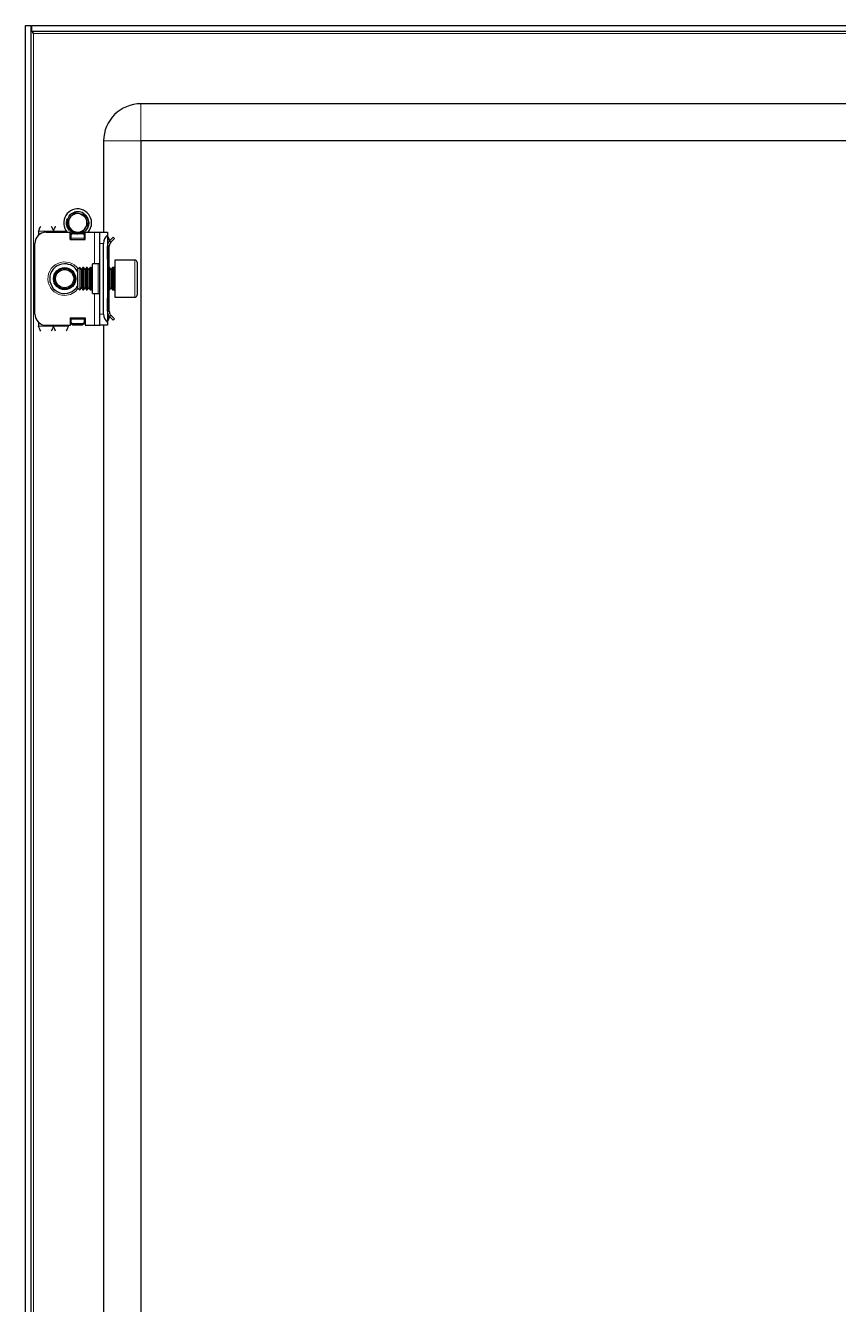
# Model space of a CAD drawing. Header units: millimetres. Extents: x 73 to 1389, y -624 to 1170.
# Drawn here: x 942.6 to 1161.1, y 715 to 1058.5 of the extents above; entities that cross this region are included whole.
import ezdxf

# ---------------------------------------------------------------- set-up
doc = ezdxf.new("R2010")
doc.units = ezdxf.units.MM

msp = doc.modelspace()

# ---------------------------------------------------------------- linework, layer by layer
at = {"color": 7, "linetype": 'Continuous', "lineweight": 25}
for p, q in [((942.57, -502.48), (942.57, 1058.52)), ((942.57, 1058.52), (944.07, 1058.52)), ((944.07, -502.48), (944.07, 1058.52)), ((944.27, 1057.02), (944.27, 1058.52)), ((944.27, 1058.52), (1386.87, 1058.52)), ((944.27, 1057.02), (1386.87, 1057.02)), ((1357.57, 1037.52), (973.57, 1037.52)), ((963.57, 1027.52), (963.57, 1003.02)), ((973.57, 1027.52), (973.57, -471.48)), ((1357.57, 1027.52), (973.57, 1027.52)), ((954.23, 1007.39), (954.82, 1007.95)), ((954.39, 1007.57), (954.67, 1007.84)), ((954.5, 1007.69), (954.47, 1007.65)), ((954.95, 1008.04), (955.15, 1008.16)), ((955.12, 1008.15), (955.08, 1008.12)), ((955.13, 1008.08), (955.08, 1008.12)), ((955.12, 1008.15), (955.35, 1008.23)), ((955.31, 1008.24), (955.26, 1008.22)), ((955.5, 1008.32), (955.45, 1008.3)), ((955.5, 1008.32), (955.73, 1008.39)), ((955.69, 1008.39), (955.65, 1008.37)), ((955.88, 1008.44), (955.84, 1008.43)), ((956.77, 1008.51), (956.03, 1008.44)), ((958.27, 1008), (958.23, 1008.02)), ((958.44, 1007.87), (958.4, 1007.9)), ((958.59, 1007.74), (958.56, 1007.77)), ((958.73, 1007.6), (958.7, 1007.63)), ((958.73, 1007.6), (958.85, 1007.47)), ((958.85, 1007.48), (958.83, 1007.5)), ((946.07, 1003.27), (946.07, 1002.26)), ((953.57, 1005.61), (953.6, 1005.87)), ((953.57, 1005.61), (953.57, 1005.56)), ((953.59, 1005.82), (953.58, 1005.77)), ((953.58, 1005.41), (953.6, 1005.65)), ((953.58, 1005.41), (953.58, 1005.36)), ((953.59, 1005.21), (953.59, 1005.16)), ((953.62, 1006.02), (953.61, 1005.98)), ((953.62, 1005.02), (953.62, 1004.97)), ((953.66, 1006.22), (953.65, 1006.18)), ((953.65, 1004.83), (953.66, 1004.79)), ((953.66, 1006.22), (953.73, 1006.46)), ((953.71, 1006.41), (953.7, 1006.37)), ((953.7, 1004.66), (953.71, 1004.61)), ((953.76, 1004.48), (953.76, 1004.47)), ((954.35, 1003.51), (954.38, 1003.48)), ((954.48, 1003.37), (954.52, 1003.34)), ((954.63, 1003.23), (954.67, 1003.2)), ((958.81, 1003.59), (958.69, 1003.4)), ((958.84, 1003.55), (958.7, 1003.45)), ((958.86, 1006.39), (959.03, 1005.98)), ((959.34, 1004.4), (959.24, 1004.21)), ((959.35, 1004.4), (959.25, 1004.22)), ((959.41, 1004.54), (959.42, 1004.58)), ((959.46, 1004.72), (959.48, 1004.77)), ((959.57, 1005.32), (959.51, 1005.01)), ((959.51, 1004.91), (959.52, 1004.96)), ((959.55, 1005.12), (959.55, 1005.17)), ((959.57, 1005.52), (959.57, 1005.52)), ((959.57, 1005.32), (959.57, 1005.37)), ((945.07, 981.02), (945.07, 1000.02)), ((948.07, 1003.02), (954.57, 1003.02)), ((954.57, 1001.02), (954.57, 1003.02)), ((954.77, 1002.23), (954.57, 1002.35)), ((954.57, 1001.02), (958.57, 1001.02)), ((954.77, 1001.02), (954.77, 1002.23)), ((954.79, 1003.1), (954.83, 1003.08)), ((954.82, 1002.64), (955.17, 1002.88)), ((955.32, 1002.64), (954.82, 1002.29)), ((954.82, 1002.29), (954.82, 1002.64)), ((954.82, 1001.37), (954.82, 1002.29)), ((954.82, 1001.02), (954.82, 1001.37)), ((954.96, 1002.99), (955.01, 1002.96)), ((955.14, 1002.88), (955, 1003)), ((955.14, 1002.88), (955.14, 1002.99)), ((955.14, 1002.88), (955.18, 1002.86)), ((955.32, 1002.64), (955.72, 1002.64)), ((955.5, 1002.72), (955.54, 1002.7)), ((955.68, 1002.66), (955.72, 1002.64)), ((955.85, 1002.61), (955.9, 1002.6)), ((957.02, 1002.56), (956.84, 1002.53)), ((957.17, 1002.58), (957.22, 1002.59)), ((957.41, 1002.64), (957.82, 1002.64)), ((958.32, 1002.29), (957.82, 1002.64)), ((957.92, 1002.93), (958.32, 1002.64)), ((958.32, 1002.64), (958.32, 1002.29)), ((958.57, 1002.35), (958.32, 1002.2)), ((958.32, 1002.29), (958.32, 1001.37)), ((958.32, 1001.37), (958.32, 1001.02)), ((958.57, 1001.02), (958.57, 1003.02)), ((958.57, 1003.02), (961.07, 1003.02)), ((961.07, 1003.02), (962.57, 1003.02)), ((962.57, 1003.02), (964.57, 1003.02)), ((962.57, 1000.02), (962.57, 1003.02)), ((962.57, 981.02), (962.57, 1000.02)), ((963.57, 981.02), (963.57, 1000.02)), ((964.57, 1003.02), (964.57, 1002.26)), ((964.57, 1002.26), (964.57, 978.78)), ((964.57, 1001.93), (964.78, 1001.73)), ((965.07, 1001.02), (965.07, 1000.56)), ((965.16, 1000.68), (966.13, 1001.66)), ((965.51, 1000.33), (965.16, 1000.68)), ((965.51, 1000.33), (966.49, 1001.31)), ((966.13, 1001.66), (966.49, 1001.31)), ((965.07, 999.27), (964.57, 999.27)), ((964.57, 995.77), (964.57, 999.27)), ((965.07, 995.77), (965.07, 999.27)), ((957.13, 993.52), (956.57, 992.97)), ((956.57, 992.97), (956.57, 989.2)), ((957.18, 993.52), (957.13, 993.52)), ((957.13, 993.52), (957.13, 988.9)), ((957.57, 992.97), (957.18, 993.52)), ((957.18, 993.52), (957.18, 993.05)), ((957.18, 993.05), (957.18, 987.52)), ((957.96, 993.52), (957.57, 992.97)), ((957.57, 992.97), (957.57, 992.58)), ((958.18, 993.52), (957.96, 993.52)), ((957.96, 993.52), (957.96, 993.05)), ((957.96, 993.05), (957.96, 987.52)), ((958.57, 992.97), (958.18, 993.52)), ((958.18, 993.52), (958.18, 993.05)), ((958.18, 993.05), (958.18, 987.52)), ((958.96, 993.52), (958.57, 992.97)), ((958.57, 992.97), (958.57, 992.58)), ((959.18, 993.52), (958.96, 993.52)), ((958.96, 993.52), (958.96, 993.05)), ((958.96, 993.05), (958.96, 987.52)), ((959.57, 992.97), (959.18, 993.52)), ((959.18, 993.52), (959.18, 993.05)), ((959.18, 993.05), (959.18, 987.52)), ((959.96, 993.52), (959.57, 992.97)), ((959.57, 992.97), (959.57, 992.58)), ((960.18, 993.52), (959.96, 993.52)), ((959.96, 993.52), (959.96, 993.05)), ((959.96, 993.05), (959.96, 987.52)), ((960.57, 992.97), (960.18, 993.52)), ((960.18, 993.52), (960.18, 993.05)), ((960.18, 993.05), (960.18, 987.52)), ((962.07, 994.52), (960.57, 994.52)), ((960.57, 986.52), (960.57, 994.52)), ((965.07, 995.77), (964.57, 995.77)), ((964.96, 993.52), (964.57, 992.97)), ((965.18, 993.52), (964.96, 993.52)), ((964.96, 993.52), (964.96, 993.05)), ((964.96, 993.05), (964.96, 987.52)), ((965.07, 993.52), (965.07, 995.77)), ((965.57, 992.97), (965.18, 993.52)), ((965.18, 993.52), (965.18, 993.05)), ((965.18, 993.05), (965.18, 987.52)), ((965.96, 993.52), (965.57, 992.97)), ((965.57, 992.97), (965.57, 992.58)), ((966.32, 993.52), (965.96, 993.52)), ((965.96, 993.52), (965.96, 993.05)), ((965.96, 993.05), (965.96, 987.52)), ((971.97, 995.52), (966.57, 995.52)), ((966.57, 995.52), (966.57, 987.83)), ((972.57, 994.92), (972.57, 988.15)), ((957.57, 992.58), (957.57, 988.07)), ((958.57, 992.58), (958.57, 988.07)), ((959.57, 992.58), (959.57, 988.07)), ((965.57, 992.58), (965.57, 988.07)), ((956.57, 989.2), (956.57, 988.07)), ((956.57, 988.07), (957.13, 987.52)), ((957.13, 988.9), (957.13, 987.52)), ((957.13, 987.52), (957.18, 987.52)), ((957.18, 987.52), (957.57, 988.07)), ((957.57, 988.07), (957.96, 987.52)), ((957.96, 987.52), (958.18, 987.52)), ((958.18, 987.52), (958.57, 988.07)), ((958.57, 988.07), (958.96, 987.52)), ((958.96, 987.52), (959.18, 987.52)), ((959.18, 987.52), (959.57, 988.07)), ((959.57, 988.07), (959.96, 987.52)), ((959.96, 987.52), (960.18, 987.52)), ((960.18, 987.52), (960.57, 988.07)), ((960.57, 986.52), (962.07, 986.52)), ((964.57, 988.07), (964.96, 987.52)), ((964.96, 987.52), (965.18, 987.52)), ((965.07, 985.27), (965.07, 987.52)), ((965.18, 987.52), (965.57, 988.07)), ((965.57, 988.07), (965.96, 987.52)), ((965.96, 987.52), (966.32, 987.52)), ((966.57, 987.83), (966.57, 985.52)), ((972.57, 988.15), (972.57, 986.12)), ((964.57, 985.27), (965.07, 985.27)), ((964.57, 981.77), (964.57, 985.27)), ((965.07, 981.77), (965.07, 985.27)), ((966.57, 985.52), (971.97, 985.52)), ((954.57, 980.02), (954.57, 978.02)), ((954.57, 980.02), (958.57, 980.02)), ((954.77, 978.14), (954.77, 980.02)), ((954.82, 979.67), (954.82, 980.02)), ((954.82, 978.75), (954.82, 979.67)), ((958.32, 980.02), (958.32, 979.67)), ((958.32, 979.67), (958.32, 978.75)), ((958.57, 980.02), (958.57, 978.02)), ((962.57, 978.02), (962.57, 981.02)), ((965.07, 981.77), (964.57, 981.77)), ((964.78, 979.31), (964.57, 979.11)), ((965.07, 980.02), (965.07, 980.41)), ((965.51, 980.71), (965.16, 980.36)), ((965.16, 980.36), (966.13, 979.38)), ((965.51, 980.71), (966.49, 979.73)), ((966.13, 979.38), (966.49, 979.73)), ((946.07, 978.78), (946.07, 977.77)), ((948.07, 978.02), (954.57, 978.02)), ((954.07, 978.02), (954.07, 977.77)), ((954.57, 978.14), (954.77, 978.14)), ((954.82, 978.4), (954.82, 978.75)), ((954.82, 978.75), (955.32, 978.4)), ((955.32, 978.05), (954.82, 978.4)), ((955.32, 978.4), (955.32, 978.05)), ((957.82, 978.4), (955.32, 978.4)), ((957.82, 978.05), (955.32, 978.05)), ((957.82, 978.4), (958.32, 978.75)), ((957.82, 978.05), (957.82, 978.4)), ((958.32, 978.4), (957.82, 978.05)), ((958.32, 978.75), (958.32, 978.4)), ((958.57, 978.02), (961.07, 978.02)), ((961.07, 978.02), (962.57, 978.02)), ((964.57, 978.02), (962.57, 978.02)), ((963.57, 978.02), (963.57, 603.02)), ((964.57, 978.78), (964.57, 978.02))]:
    msp.add_line(p, q, dxfattribs=at)
at = {"color": 8, "linetype": 'Continuous', "lineweight": 18}
for p, q in [((944.67, -500.38), (944.67, 1056.42)), ((944.67, 1056.42), (1386.47, 1056.42)), ((973.57, 1027.52), (973.57, 1037.52)), ((973.57, 1027.52), (963.57, 1027.52)), ((946.07, 1003.27), (950.07, 1003.27)), ((950.07, 1003.27), (953.57, 1003.27)), ((958.32, 1001.37), (954.82, 1001.37)), ((961.07, 994.52), (961.07, 1003.02)), ((963.57, 1000.02), (962.57, 1000.02)), ((964.57, 1001.52), (964.78, 1001.73)), ((964.57, 1001.02), (965.07, 1001.02)), ((962.07, 986.52), (962.07, 994.52)), ((966.32, 987.52), (966.32, 993.52)), ((971.97, 987.83), (971.97, 995.52)), ((961.07, 978.02), (961.07, 986.52)), ((971.97, 985.52), (971.97, 987.83)), ((954.82, 979.67), (958.32, 979.67)), ((962.57, 981.02), (963.57, 981.02)), ((964.57, 980.02), (965.07, 980.02)), ((964.57, 979.52), (964.78, 979.31)), ((946.07, 977.77), (950.07, 977.77)), ((954.07, 977.77), (950.07, 977.77))]:
    msp.add_line(p, q, dxfattribs=at)
at = {"color": 7, "linetype": 'Continuous', "lineweight": 25}
for radius in [3, 2.76, 2.45]:
    msp.add_circle((953.07, 990.52), radius, dxfattribs=at)
for centre, radius, start, end in [((973.57, 1027.52), 10, 90, 180), ((956.57, 1005.52), 3.75, 0, 221.8103), ((956.57, 1005.52), 2.5, 108.5944, 168.5944), ((956.57, 1005.52), 2.5, 75.8881, 108.5944), ((956.57, 1005.52), 3, 59.9286, 86.2193), ((956.57, 1005.52), 3, 360, 40.7437), ((956.57, 1005.52), 2.5, 168.5944, 228.5944), ((956.57, 1005.52), 2.5, 228.5944, 288.5944), ((956.57, 1005.52), 2.5, 288.5944, 348.5944), ((956.57, 1005.52), 2.5, 348.5944, 10.5165), ((956.57, 1005.52), 3.75, 318.1897, 0), ((948.07, 1000.02), 3, 90, 180), ((966.57, 1000.02), 3, 131.8103, 180), ((964.07, 1001.02), 1, 360, 45), ((953.07, 990.52), 4, 90, 331.045), ((953.07, 990.52), 4, 28.955, 90), ((962.07, 995.02), 0.5, 270, 0), ((966.32, 993.77), 0.25, 270, 0), ((971.97, 994.92), 0.6, 0, 90), ((962.07, 986.02), 0.5, 0, 90), ((966.32, 987.27), 0.25, 360, 90), ((971.97, 986.12), 0.6, 270, 360), ((948.07, 981.02), 3, 180, 270), ((966.57, 981.02), 3, 180, 228.1897), ((964.07, 980.02), 1, 315, 360)]:
    msp.add_arc(centre, radius, start, end, dxfattribs=at)
at = {"color": 8, "linetype": 'Continuous', "lineweight": 18}
for start, end in [(35.4622, 270), (270, 324.5378)]:
    msp.add_arc((953.07, 990.52), 4.5, start, end, dxfattribs=at)
at = {"color": 7, "linetype": 'Continuous', "lineweight": 25}
for points, knots in [([(944.27, 1057.41), (944.26, 1057.44), (944.12, 1057.81), (944.1, 1058.18), (944.07, 1058.52)], [0, 0, 0, 0, 0.09093, 1, 1, 1, 1]), ([(944.67, 1056.42), (944.59, 1056.6), (944.49, 1056.8), (944.42, 1057), (944.42, 1057.02)], [0, 0, 0, 0, 0.908361, 1, 1, 1, 1]), ([(953.7, 1006.35), (953.7, 1006.37), (953.72, 1006.49), (953.77, 1006.59), (953.81, 1006.67)], [0, 0, 0, 0, 0.218168, 1, 1, 1, 1]), ([(955.11, 1008.07), (955.04, 1008.02), (954.69, 1007.79), (954.2, 1007.29), (953.97, 1006.73), (953.87, 1006.49)], [0, 0, 0, 0, 0.128781, 0.613629, 1, 1, 1, 1]), ([(955.78, 1007.89), (955.76, 1007.89), (955.72, 1007.87), (955.64, 1007.86), (955.54, 1007.86), (955.45, 1007.87), (955.36, 1007.9), (955.28, 1007.93), (955.21, 1007.98), (955.15, 1008.03), (955.12, 1008.06), (955.11, 1008.07)], [0, 0, 0, 0, 0.0429601, 0.1733, 0.2742626, 0.4010814, 0.5277159, 0.6542588, 0.7807587, 0.9368521, 1, 1, 1, 1]), ([(955.12, 1008.15), (955.16, 1008.13), (955.21, 1008.09), (955.28, 1008.02), (955.33, 1007.96), (955.34, 1007.92), (955.35, 1007.91)], [0, 0, 0, 0, 0.319514, 0.608493, 0.891527, 1, 1, 1, 1]), ([(955.42, 1007.88), (955.42, 1007.88), (955.42, 1007.92), (955.4, 1007.98), (955.37, 1008.08), (955.32, 1008.15), (955.28, 1008.2), (955.26, 1008.22)], [0, 0, 0, 0, 0.00279, 0.269575, 0.536371, 0.765499, 1, 1, 1, 1]), ([(955.31, 1008.24), (955.34, 1008.22), (955.39, 1008.18), (955.45, 1008.1), (955.5, 1008.02), (955.52, 1007.94), (955.53, 1007.89), (955.53, 1007.86)], [0, 0, 0, 0, 0.234253, 0.442787, 0.646465, 0.841043, 1, 1, 1, 1]), ([(955.56, 1007.86), (955.57, 1007.89), (955.58, 1007.95), (955.57, 1008.05), (955.54, 1008.14), (955.51, 1008.23), (955.47, 1008.28), (955.45, 1008.3)], [0, 0, 0, 0, 0.181695, 0.396783, 0.61186, 0.803681, 1, 1, 1, 1]), ([(955.5, 1008.32), (955.53, 1008.3), (955.57, 1008.25), (955.63, 1008.17), (955.66, 1008.08), (955.67, 1008), (955.67, 1007.93), (955.66, 1007.88), (955.66, 1007.87)], [0, 0, 0, 0, 0.208724, 0.39105, 0.568219, 0.73683, 0.894853, 1, 1, 1, 1]), ([(955.68, 1007.87), (955.69, 1007.88), (955.7, 1007.92), (955.72, 1007.99), (955.73, 1008.09), (955.72, 1008.19), (955.69, 1008.29), (955.66, 1008.34), (955.65, 1008.37)], [0, 0, 0, 0, 0.043388, 0.23288, 0.422274, 0.611632, 0.803279, 1, 1, 1, 1]), ([(955.69, 1008.39), (955.71, 1008.36), (955.76, 1008.31), (955.79, 1008.22), (955.81, 1008.14), (955.82, 1008.05), (955.8, 1007.98), (955.79, 1007.92), (955.77, 1007.9), (955.77, 1007.89)], [0, 0, 0, 0, 0.198483, 0.367712, 0.531083, 0.685778, 0.830503, 0.965152, 1, 1, 1, 1]), ([(956.03, 1008.44), (956.03, 1008.43), (956.05, 1008.38), (956.07, 1008.3), (956.07, 1008.22), (956.05, 1008.15), (956.02, 1008.07), (955.95, 1007.99), (955.86, 1007.92), (955.8, 1007.9), (955.78, 1007.89)], [0, 0, 0, 0, 0.098631, 0.238541, 0.378532, 0.49895, 0.601027, 0.777401, 0.9101, 1, 1, 1, 1]), ([(955.79, 1007.91), (955.81, 1007.93), (955.83, 1007.98), (955.86, 1008.07), (955.88, 1008.16), (955.88, 1008.29), (955.85, 1008.38), (955.84, 1008.43)], [0, 0, 0, 0, 0.13286, 0.29106, 0.491007, 0.69089, 1, 1, 1, 1]), ([(955.88, 1008.44), (955.9, 1008.41), (955.93, 1008.36), (955.95, 1008.28), (955.96, 1008.19), (955.95, 1008.11), (955.93, 1008.02), (955.88, 1007.96), (955.86, 1007.93)], [0, 0, 0, 0, 0.16279, 0.324686, 0.479688, 0.626058, 0.76302, 1, 1, 1, 1]), ([(955.88, 1007.94), (955.88, 1007.94), (955.91, 1007.97), (955.95, 1008.03), (955.99, 1008.11), (956.02, 1008.2), (956.04, 1008.29), (956.04, 1008.38), (956.03, 1008.42), (956.03, 1008.44)], [0, 0, 0, 0, 0.036757, 0.196192, 0.355485, 0.51469, 0.719746, 0.882005, 1, 1, 1, 1]), ([(957.18, 1007.94), (957.47, 1007.89), (957.76, 1007.84), (958.03, 1007.71), (958.04, 1007.71)], [0, 0, 0, 0, 0.965671, 1, 1, 1, 1]), ([(957.18, 1007.94), (957.28, 1007.91), (957.41, 1007.85), (957.54, 1007.78), (957.58, 1007.75)], [0, 0, 0, 0, 0.6817331, 1, 1, 1, 1]), ([(957.58, 1007.75), (957.66, 1007.72), (957.98, 1007.56), (958.49, 1007.14), (958.74, 1006.64), (958.86, 1006.39)], [0, 0, 0, 0, 0.130652, 0.560007, 1, 1, 1, 1]), ([(958.04, 1007.71), (958.03, 1007.72), (958.02, 1007.77), (958.02, 1007.84), (958.02, 1007.93), (958.04, 1008.03), (958.06, 1008.09), (958.08, 1008.12)], [0, 0, 0, 0, 0.113604, 0.31095, 0.508229, 0.75166, 1, 1, 1, 1]), ([(958.09, 1008.11), (958.09, 1008.07), (958.09, 1008), (958.06, 1007.9), (958.04, 1007.84), (958.02, 1007.82), (958.02, 1007.82)], [0, 0, 0, 0, 0.357139, 0.680979, 0.998183, 1, 1, 1, 1]), ([(958.03, 1007.73), (958.05, 1007.75), (958.1, 1007.79), (958.16, 1007.86), (958.2, 1007.94), (958.22, 1007.99), (958.23, 1008.02)], [0, 0, 0, 0, 0.2282538, 0.5103507, 0.7523188, 1, 1, 1, 1]), ([(958.64, 1007.3), (958.62, 1007.3), (958.58, 1007.29), (958.49, 1007.28), (958.4, 1007.29), (958.31, 1007.33), (958.23, 1007.38), (958.14, 1007.47), (958.07, 1007.58), (958.05, 1007.67), (958.04, 1007.71)], [0, 0, 0, 0, 0.073646, 0.169563, 0.351373, 0.438893, 0.519676, 0.682906, 0.8512, 1, 1, 1, 1]), ([(958.05, 1008.11), (958.1, 1008.09), (958.17, 1008.07), (958.23, 1008.02), (958.24, 1008)], [0, 0, 0, 0, 0.7322899, 1, 1, 1, 1]), ([(958.27, 1008), (958.26, 1007.96), (958.26, 1007.89), (958.22, 1007.8), (958.18, 1007.72), (958.12, 1007.66), (958.08, 1007.63), (958.07, 1007.62)], [0, 0, 0, 0, 0.240212, 0.454711, 0.664287, 0.864517, 1, 1, 1, 1]), ([(958.08, 1007.58), (958.11, 1007.59), (958.16, 1007.62), (958.24, 1007.67), (958.31, 1007.74), (958.36, 1007.82), (958.38, 1007.87), (958.4, 1007.9)], [0, 0, 0, 0, 0.172104, 0.391099, 0.610089, 0.802801, 1, 1, 1, 1]), ([(958.44, 1007.87), (958.43, 1007.84), (958.41, 1007.77), (958.37, 1007.68), (958.31, 1007.61), (958.25, 1007.56), (958.19, 1007.52), (958.15, 1007.51), (958.13, 1007.5)], [0, 0, 0, 0, 0.209239, 0.392702, 0.571062, 0.740844, 0.899958, 1, 1, 1, 1]), ([(958.14, 1007.48), (958.15, 1007.48), (958.2, 1007.49), (958.27, 1007.51), (958.36, 1007.56), (958.44, 1007.62), (958.51, 1007.69), (958.54, 1007.74), (958.56, 1007.77)], [0, 0, 0, 0, 0.0505, 0.241124, 0.431653, 0.622154, 0.808692, 1, 1, 1, 1]), ([(958.59, 1007.74), (958.58, 1007.71), (958.56, 1007.64), (958.5, 1007.57), (958.44, 1007.5), (958.37, 1007.46), (958.3, 1007.43), (958.24, 1007.41), (958.21, 1007.41), (958.21, 1007.41)], [0, 0, 0, 0, 0.198035, 0.367663, 0.531495, 0.686664, 0.831818, 0.981917, 1, 1, 1, 1]), ([(958.22, 1007.4), (958.22, 1007.4), (958.26, 1007.4), (958.32, 1007.41), (958.41, 1007.42), (958.49, 1007.46), (958.57, 1007.5), (958.64, 1007.56), (958.68, 1007.61), (958.7, 1007.63)], [0, 0, 0, 0, 0.018281, 0.175639, 0.332896, 0.490097, 0.647274, 0.821632, 1, 1, 1, 1]), ([(958.73, 1007.6), (958.72, 1007.57), (958.69, 1007.52), (958.63, 1007.46), (958.56, 1007.41), (958.49, 1007.37), (958.42, 1007.35), (958.34, 1007.34), (958.29, 1007.35), (958.27, 1007.36)], [0, 0, 0, 0, 0.159446, 0.318034, 0.469983, 0.61348, 0.747649, 0.872856, 1, 1, 1, 1]), ([(958.28, 1007.35), (958.31, 1007.34), (958.37, 1007.33), (958.46, 1007.33), (958.53, 1007.34), (958.62, 1007.36), (958.72, 1007.41), (958.79, 1007.46), (958.83, 1007.5)], [0, 0, 0, 0, 0.149407, 0.278563, 0.407661, 0.536722, 0.727045, 1, 1, 1, 1]), ([(958.85, 1007.48), (958.83, 1007.45), (958.8, 1007.41), (958.73, 1007.35), (958.68, 1007.32), (958.65, 1007.3), (958.64, 1007.3)], [0, 0, 0, 0, 0.315056, 0.630194, 0.945514, 1, 1, 1, 1]), ([(958.64, 1007.3), (958.67, 1007.28), (958.91, 1007.06), (959.26, 1006.6), (959.5, 1005.99), (959.55, 1005.64), (959.57, 1005.52)], [0, 0, 0, 0, 0.050685, 0.485619, 0.826643, 1, 1, 1, 1]), ([(946.07, 1003.27), (946.17, 1003.51), (946.36, 1004), (946.55, 1004.4), (946.64, 1004.59)], [0, 0, 0, 0, 0.502065, 1, 1, 1, 1]), ([(949.5, 1004.58), (949.58, 1004.42), (949.76, 1004.08), (949.95, 1003.59), (950.06, 1003.31), (950.07, 1003.27)], [0, 0, 0, 0, 0.4154826, 0.9171518, 1, 1, 1, 1]), ([(950.07, 1003.27), (950.17, 1003.51), (950.36, 1004), (950.55, 1004.4), (950.64, 1004.59)], [0, 0, 0, 0, 0.502065, 1, 1, 1, 1]), ([(953.57, 1005.61), (953.61, 1005.63), (953.67, 1005.66), (953.77, 1005.68), (953.85, 1005.69), (953.9, 1005.68), (953.92, 1005.68)], [0, 0, 0, 0, 0.2937792, 0.5589816, 0.8184942, 1, 1, 1, 1]), ([(953.8, 1005.59), (953.78, 1005.59), (953.73, 1005.6), (953.66, 1005.59), (953.6, 1005.57), (953.57, 1005.56)], [0, 0, 0, 0, 0.236131, 0.613435, 1, 1, 1, 1]), ([(954.35, 1003.51), (954.23, 1003.66), (953.94, 1004.01), (953.65, 1004.67), (953.6, 1005.18), (953.57, 1005.43)], [0, 0, 0, 0, 0.274163, 0.639603, 1, 1, 1, 1]), ([(953.97, 1005.72), (953.96, 1005.72), (953.93, 1005.74), (953.86, 1005.77), (953.76, 1005.79), (953.67, 1005.79), (953.61, 1005.78), (953.58, 1005.77)], [0, 0, 0, 0, 0.0501556, 0.3045132, 0.5588802, 0.7769031, 1, 1, 1, 1]), ([(953.59, 1005.82), (953.62, 1005.83), (953.69, 1005.86), (953.78, 1005.87), (953.87, 1005.87), (953.96, 1005.84), (954.01, 1005.83), (954.03, 1005.81), (954.04, 1005.81)], [0, 0, 0, 0, 0.227908, 0.430276, 0.627707, 0.816134, 0.99284, 1, 1, 1, 1]), ([(953.68, 1004.78), (953.67, 1004.82), (953.61, 1004.97), (953.59, 1005.13), (953.59, 1005.25)], [0, 0, 0, 0, 0.28291, 1, 1, 1, 1]), ([(954.05, 1005.84), (954.03, 1005.86), (953.97, 1005.9), (953.89, 1005.94), (953.79, 1005.97), (953.7, 1005.98), (953.64, 1005.98), (953.61, 1005.98)], [0, 0, 0, 0, 0.19243, 0.403622, 0.614801, 0.805152, 1, 1, 1, 1]), ([(953.62, 1006.02), (953.65, 1006.03), (953.72, 1006.05), (953.81, 1006.05), (953.9, 1006.04), (953.98, 1006.01), (954.04, 1005.97), (954.08, 1005.93), (954.09, 1005.92)], [0, 0, 0, 0, 0.205811, 0.38496, 0.558827, 0.724121, 0.878934, 1, 1, 1, 1]), ([(954.08, 1005.97), (954.06, 1005.99), (954.01, 1006.04), (953.93, 1006.1), (953.84, 1006.14), (953.75, 1006.17), (953.68, 1006.18), (953.65, 1006.18)], [0, 0, 0, 0, 0.183111, 0.381533, 0.579913, 0.787111, 1, 1, 1, 1]), ([(953.66, 1006.22), (953.69, 1006.23), (953.76, 1006.24), (953.85, 1006.22), (953.93, 1006.2), (954, 1006.16), (954.06, 1006.11), (954.09, 1006.07), (954.11, 1006.05)], [0, 0, 0, 0, 0.207037, 0.38272, 0.55212, 0.712365, 0.86221, 1, 1, 1, 1]), ([(953.88, 1004.22), (953.86, 1004.25), (953.77, 1004.39), (953.73, 1004.55), (953.69, 1004.68)], [0, 0, 0, 0, 0.192577, 1, 1, 1, 1]), ([(954.12, 1006.06), (954.11, 1006.08), (954.08, 1006.12), (954.03, 1006.19), (953.95, 1006.26), (953.87, 1006.31), (953.78, 1006.35), (953.72, 1006.36), (953.7, 1006.37)], [0, 0, 0, 0, 0.112687, 0.266978, 0.464332, 0.661607, 0.829157, 1, 1, 1, 1]), ([(953.71, 1006.41), (953.74, 1006.41), (953.8, 1006.41), (953.88, 1006.38), (953.96, 1006.35), (954.02, 1006.3), (954.07, 1006.24), (954.11, 1006.18), (954.13, 1006.14), (954.13, 1006.11), (954.13, 1006.11)], [0, 0, 0, 0, 0.159812, 0.318711, 0.470648, 0.614013, 0.748131, 0.873387, 0.991083, 1, 1, 1, 1]), ([(954.12, 1006.01), (954.12, 1005.99), (954.1, 1005.91), (954.04, 1005.81), (953.97, 1005.72), (953.91, 1005.66), (953.84, 1005.61), (953.78, 1005.58), (953.75, 1005.56), (953.74, 1005.56)], [0, 0, 0, 0, 0.125166, 0.336769, 0.488675, 0.640371, 0.791962, 0.943503, 1, 1, 1, 1]), ([(953.74, 1005.56), (953.74, 1005.49), (953.76, 1005.09), (953.94, 1004.42), (954.3, 1003.95), (954.47, 1003.72)], [0, 0, 0, 0, 0.108003, 0.585763, 1, 1, 1, 1]), ([(953.87, 1006.49), (953.88, 1006.49), (953.91, 1006.48), (953.96, 1006.45), (954.02, 1006.4), (954.07, 1006.35), (954.11, 1006.27), (954.14, 1006.17), (954.13, 1006.07), (954.12, 1006.02), (954.12, 1006.01)], [0, 0, 0, 0, 0.022761, 0.192243, 0.346896, 0.477535, 0.588677, 0.783334, 0.968624, 1, 1, 1, 1]), ([(954.14, 1006.09), (954.13, 1006.12), (954.12, 1006.18), (954.08, 1006.27), (954.03, 1006.34), (953.98, 1006.41), (953.92, 1006.46), (953.88, 1006.48), (953.87, 1006.49)], [0, 0, 0, 0, 0.182737, 0.363423, 0.543947, 0.724373, 0.904747, 1, 1, 1, 1]), ([(954.26, 1003.64), (954.22, 1003.68), (954.08, 1003.81), (953.99, 1003.98), (953.93, 1004.11)], [0, 0, 0, 0, 0.288707, 1, 1, 1, 1]), ([(954.35, 1003.51), (954.36, 1003.53), (954.4, 1003.58), (954.46, 1003.64), (954.53, 1003.68), (954.6, 1003.71), (954.68, 1003.73), (954.74, 1003.73), (954.78, 1003.72), (954.79, 1003.71)], [0, 0, 0, 0, 0.169226, 0.337427, 0.497935, 0.649179, 0.790582, 0.922688, 1, 1, 1, 1]), ([(954.84, 1003.67), (954.83, 1003.67), (954.76, 1003.68), (954.67, 1003.66), (954.56, 1003.62), (954.46, 1003.56), (954.41, 1003.51), (954.38, 1003.48)], [0, 0, 0, 0, 0.046579, 0.362688, 0.551736, 0.740753, 1, 1, 1, 1]), ([(954.47, 1003.72), (954.48, 1003.73), (954.51, 1003.74), (954.56, 1003.76), (954.65, 1003.77), (954.75, 1003.75), (954.85, 1003.7), (954.9, 1003.66), (954.92, 1003.64)], [0, 0, 0, 0, 0.045866, 0.230744, 0.387461, 0.658246, 0.861978, 1, 1, 1, 1]), ([(954.84, 1003.71), (954.81, 1003.72), (954.74, 1003.74), (954.65, 1003.75), (954.56, 1003.74), (954.5, 1003.73), (954.47, 1003.72)], [0, 0, 0, 0, 0.251795, 0.502165, 0.752314, 1, 1, 1, 1]), ([(954.48, 1003.37), (954.5, 1003.4), (954.52, 1003.46), (954.58, 1003.53), (954.65, 1003.59), (954.72, 1003.63), (954.79, 1003.65), (954.84, 1003.65), (954.86, 1003.65)], [0, 0, 0, 0, 0.211659, 0.390361, 0.562352, 0.724819, 0.876696, 1, 1, 1, 1]), ([(954.96, 1003.6), (954.95, 1003.6), (954.91, 1003.6), (954.83, 1003.58), (954.74, 1003.54), (954.65, 1003.49), (954.58, 1003.42), (954.54, 1003.37), (954.52, 1003.34)], [0, 0, 0, 0, 0.05388, 0.236051, 0.418115, 0.600136, 0.797238, 1, 1, 1, 1]), ([(954.63, 1003.23), (954.64, 1003.27), (954.66, 1003.33), (954.71, 1003.42), (954.77, 1003.48), (954.83, 1003.53), (954.9, 1003.57), (954.95, 1003.58), (954.98, 1003.58)], [0, 0, 0, 0, 0.203485, 0.379971, 0.551008, 0.713426, 0.865499, 1, 1, 1, 1]), ([(955.03, 1003.51), (955.03, 1003.51), (954.99, 1003.5), (954.93, 1003.47), (954.84, 1003.42), (954.77, 1003.36), (954.71, 1003.28), (954.68, 1003.23), (954.67, 1003.2)], [0, 0, 0, 0, 0.002693, 0.20821, 0.413641, 0.619057, 0.807274, 1, 1, 1, 1]), ([(954.79, 1003.1), (954.8, 1003.14), (954.81, 1003.21), (954.85, 1003.3), (954.9, 1003.37), (954.96, 1003.43), (955.01, 1003.47), (955.04, 1003.48), (955.05, 1003.48)], [0, 0, 0, 0, 0.222831, 0.420099, 0.612409, 0.79585, 0.967895, 1, 1, 1, 1]), ([(955.09, 1003.39), (955.08, 1003.38), (955.04, 1003.36), (954.98, 1003.31), (954.91, 1003.24), (954.86, 1003.16), (954.84, 1003.1), (954.83, 1003.08)], [0, 0, 0, 0, 0.084965, 0.329338, 0.573716, 0.784411, 1, 1, 1, 1]), ([(954.92, 1003.64), (954.93, 1003.64), (954.97, 1003.6), (955.02, 1003.54), (955.06, 1003.46), (955.1, 1003.37), (955.12, 1003.28), (955.13, 1003.23), (955.13, 1003.2)], [0, 0, 0, 0, 0.066273, 0.267344, 0.423096, 0.618734, 0.814089, 1, 1, 1, 1]), ([(954.96, 1002.99), (954.97, 1003.02), (954.97, 1003.09), (955, 1003.19), (955.05, 1003.27), (955.08, 1003.32), (955.1, 1003.34), (955.1, 1003.34)], [0, 0, 0, 0, 0.275174, 0.522846, 0.765225, 0.99702, 1, 1, 1, 1]), ([(955.13, 1003.2), (955.11, 1003.18), (955.07, 1003.13), (955.03, 1003.05), (955.01, 1002.99), (955.01, 1002.96)], [0, 0, 0, 0, 0.36332, 0.677837, 1, 1, 1, 1]), ([(955.13, 1003.2), (955.19, 1003.17), (955.52, 1002.99), (956.19, 1002.81), (956.81, 1002.84), (957.1, 1002.92), (957.1, 1002.92)], [0, 0, 0, 0, 0.102158, 0.551599, 0.99962, 1, 1, 1, 1]), ([(957.37, 1003.15), (957.38, 1003.15), (957.43, 1003.17), (957.51, 1003.18), (957.61, 1003.18), (957.68, 1003.17), (957.72, 1003.16), (957.73, 1003.16)], [0, 0, 0, 0, 0.099011, 0.388276, 0.61301, 0.895384, 1, 1, 1, 1]), ([(957.52, 1003.18), (957.52, 1003.18), (957.51, 1003.14), (957.5, 1003.07), (957.5, 1002.97), (957.51, 1002.87), (957.55, 1002.78), (957.58, 1002.73), (957.6, 1002.7)], [0, 0, 0, 0, 0.019058, 0.219488, 0.419831, 0.620151, 0.807785, 1, 1, 1, 1]), ([(957.74, 1002.76), (957.72, 1002.78), (957.66, 1002.83), (957.61, 1002.91), (957.57, 1002.99), (957.55, 1003.07), (957.54, 1003.13), (957.55, 1003.17), (957.55, 1003.18)], [0, 0, 0, 0, 0.218347, 0.41099, 0.598711, 0.777744, 0.945667, 1, 1, 1, 1]), ([(957.73, 1003.16), (957.8, 1003.2), (958.12, 1003.38), (958.61, 1003.85), (958.92, 1004.43), (959.01, 1004.77), (959.02, 1004.83)], [0, 0, 0, 0, 0.104785, 0.513079, 0.918136, 1, 1, 1, 1]), ([(957.75, 1003.2), (957.76, 1003.2), (957.8, 1003.19), (957.87, 1003.16), (957.95, 1003.11), (958.03, 1003.04), (958.07, 1002.97), (958.1, 1002.94)], [0, 0, 0, 0, 0.084477, 0.253367, 0.470159, 0.686909, 1, 1, 1, 1]), ([(959.41, 1004.54), (959.2, 1004.12), (958.89, 1003.47), (958.3, 1003.07), (958.1, 1002.94)], [0, 0, 0, 0, 0.657042, 1, 1, 1, 1]), ([(958.44, 1003.17), (958.44, 1003.17), (958.45, 1003.18), (958.47, 1003.19), (958.47, 1003.2)], [0, 0, 0, 0, 0.484546, 1, 1, 1, 1]), ([(959.12, 1004), (959.1, 1003.95), (959, 1003.65), (958.75, 1003.44), (958.55, 1003.26)], [0, 0, 0, 0, 0.171865, 1, 1, 1, 1]), ([(958.58, 1003.29), (958.59, 1003.3), (958.6, 1003.31), (958.61, 1003.32), (958.61, 1003.32)], [0, 0, 0, 0, 0.485158, 1, 1, 1, 1]), ([(958.72, 1003.42), (958.72, 1003.42), (958.73, 1003.43), (958.74, 1003.45), (958.75, 1003.45)], [0, 0, 0, 0, 0.4842322, 1, 1, 1, 1]), ([(959.2, 1004.13), (959.18, 1004.06), (959.1, 1003.85), (958.93, 1003.69), (958.82, 1003.58)], [0, 0, 0, 0, 0.333789, 1, 1, 1, 1]), ([(958.84, 1003.55), (958.84, 1003.56), (958.86, 1003.58), (958.88, 1003.6), (958.89, 1003.61)], [0, 0, 0, 0, 0.296796, 1, 1, 1, 1]), ([(959.02, 1004.83), (959.02, 1004.86), (959.01, 1004.93), (959.02, 1004.99), (959.02, 1005.03)], [0, 0, 0, 0, 0.5444726, 1, 1, 1, 1]), ([(959.02, 1005.03), (959.03, 1005.03), (959.04, 1005.08), (959.06, 1005.14), (959.08, 1005.18), (959.08, 1005.19)], [0, 0, 0, 0, 0.157682, 0.80304, 1, 1, 1, 1]), ([(959.46, 1004.72), (959.43, 1004.72), (959.37, 1004.72), (959.29, 1004.73), (959.21, 1004.76), (959.14, 1004.81), (959.08, 1004.86), (959.04, 1004.91), (959.02, 1004.95), (959.02, 1004.97)], [0, 0, 0, 0, 0.165667, 0.330522, 0.488809, 0.638525, 0.778629, 0.909213, 1, 1, 1, 1]), ([(959.41, 1004.54), (959.38, 1004.54), (959.32, 1004.55), (959.24, 1004.58), (959.17, 1004.62), (959.12, 1004.68), (959.07, 1004.74), (959.04, 1004.8), (959.02, 1004.85), (959.02, 1004.89), (959.02, 1004.9)], [0, 0, 0, 0, 0.154027, 0.307095, 0.452862, 0.590123, 0.718565, 0.838856, 0.95247, 1, 1, 1, 1]), ([(959.08, 1005.19), (959.09, 1005.29), (959.11, 1005.56), (959.06, 1005.82), (959.03, 1005.98)], [0, 0, 0, 0, 0.408521, 1, 1, 1, 1]), ([(959.05, 1005.17), (959.06, 1005.16), (959.09, 1005.12), (959.15, 1005.07), (959.24, 1005.02), (959.33, 1004.98), (959.43, 1004.96), (959.49, 1004.96), (959.52, 1004.96)], [0, 0, 0, 0, 0.069872, 0.258455, 0.446951, 0.635422, 0.81547, 1, 1, 1, 1]), ([(959.51, 1004.91), (959.48, 1004.91), (959.41, 1004.89), (959.31, 1004.9), (959.23, 1004.92), (959.16, 1004.96), (959.09, 1005), (959.06, 1005.03), (959.05, 1005.05)], [0, 0, 0, 0, 0.208898, 0.388587, 0.562428, 0.727295, 0.881578, 1, 1, 1, 1]), ([(959.05, 1005.02), (959.06, 1005), (959.09, 1004.96), (959.15, 1004.9), (959.23, 1004.85), (959.3, 1004.81), (959.39, 1004.78), (959.45, 1004.77), (959.48, 1004.77)], [0, 0, 0, 0, 0.137266, 0.30795, 0.478578, 0.649185, 0.822833, 1, 1, 1, 1]), ([(959.05, 1004.88), (959.05, 1004.87), (959.07, 1004.83), (959.12, 1004.76), (959.2, 1004.69), (959.27, 1004.64), (959.35, 1004.6), (959.4, 1004.59), (959.42, 1004.58)], [0, 0, 0, 0, 0.076151, 0.276704, 0.47712, 0.677473, 0.837574, 1, 1, 1, 1]), ([(959.08, 1005.23), (959.09, 1005.24), (959.11, 1005.28), (959.15, 1005.33), (959.2, 1005.38), (959.27, 1005.43), (959.34, 1005.47), (959.43, 1005.5), (959.5, 1005.52), (959.55, 1005.52), (959.57, 1005.52)], [0, 0, 0, 0, 0.060221, 0.18113, 0.301988, 0.42281, 0.589437, 0.75603, 0.87711, 1, 1, 1, 1]), ([(959.55, 1005.12), (959.51, 1005.11), (959.45, 1005.08), (959.35, 1005.08), (959.26, 1005.09), (959.18, 1005.11), (959.12, 1005.14), (959.09, 1005.17), (959.08, 1005.18)], [0, 0, 0, 0, 0.214065, 0.402363, 0.585629, 0.760234, 0.923894, 1, 1, 1, 1]), ([(959.11, 1005.28), (959.13, 1005.26), (959.19, 1005.22), (959.28, 1005.18), (959.37, 1005.16), (959.46, 1005.15), (959.52, 1005.16), (959.55, 1005.17)], [0, 0, 0, 0, 0.189173, 0.404697, 0.62022, 0.807935, 1, 1, 1, 1]), ([(959.57, 1005.32), (959.53, 1005.31), (959.47, 1005.28), (959.37, 1005.26), (959.28, 1005.26), (959.2, 1005.28), (959.15, 1005.3), (959.13, 1005.31)], [0, 0, 0, 0, 0.235039, 0.445532, 0.651268, 0.847853, 1, 1, 1, 1]), ([(959.34, 1004.41), (959.32, 1004.35), (959.29, 1004.22), (959.22, 1004.11), (959.19, 1004.05)], [0, 0, 0, 0, 0.462482, 1, 1, 1, 1]), ([(959.22, 1005.39), (959.24, 1005.38), (959.3, 1005.36), (959.39, 1005.35), (959.48, 1005.35), (959.54, 1005.37), (959.57, 1005.37)], [0, 0, 0, 0, 0.237597, 0.516729, 0.755527, 1, 1, 1, 1]), ([(959.57, 1005.53), (959.54, 1005.51), (959.48, 1005.48), (959.39, 1005.45), (959.33, 1005.45), (959.3, 1005.45)], [0, 0, 0, 0, 0.371226, 0.708872, 1, 1, 1, 1]), ([(959.51, 1004.91), (959.5, 1004.86), (959.49, 1004.78), (959.45, 1004.71), (959.44, 1004.68)], [0, 0, 0, 0, 0.657988, 1, 1, 1, 1]), ([(959.57, 1005.53), (959.57, 1005.48), (959.58, 1005.4), (959.56, 1005.32), (959.55, 1005.3)], [0, 0, 0, 0, 0.659859, 1, 1, 1, 1]), ([(955.21, 1003.18), (955.21, 1003.17), (955.21, 1003.14), (955.2, 1003.07), (955.18, 1002.98), (955.14, 1002.92), (955.12, 1002.89)], [0, 0, 0, 0, 0.058255, 0.305509, 0.64716, 1, 1, 1, 1]), ([(957.17, 1002.58), (957.14, 1002.57), (956.82, 1002.51), (956.18, 1002.5), (955.52, 1002.68), (955.19, 1002.86), (955.12, 1002.89)], [0, 0, 0, 0, 0.044285, 0.46488, 0.894202, 1, 1, 1, 1]), ([(956.06, 1002.58), (956.01, 1002.58), (955.87, 1002.59), (955.73, 1002.64), (955.64, 1002.67)], [0, 0, 0, 0, 0.317385, 1, 1, 1, 1]), ([(956.74, 1002.55), (956.67, 1002.54), (956.5, 1002.51), (956.33, 1002.53), (956.23, 1002.54)], [0, 0, 0, 0, 0.399625, 1, 1, 1, 1]), ([(957.1, 1002.92), (957.11, 1002.93), (957.13, 1002.98), (957.2, 1003.06), (957.29, 1003.12), (957.35, 1003.14), (957.37, 1003.15)], [0, 0, 0, 0, 0.153621, 0.528305, 0.811762, 1, 1, 1, 1]), ([(957.25, 1003.09), (957.22, 1003.07), (957.17, 1003.03), (957.13, 1002.96), (957.11, 1002.93), (957.1, 1002.92)], [0, 0, 0, 0, 0.41332, 0.833507, 1, 1, 1, 1]), ([(957.17, 1002.58), (957.16, 1002.61), (957.14, 1002.66), (957.12, 1002.74), (957.12, 1002.83), (957.13, 1002.9), (957.17, 1002.99), (957.21, 1003.05), (957.24, 1003.08)], [0, 0, 0, 0, 0.162579, 0.32416, 0.478216, 0.623372, 0.759205, 1, 1, 1, 1]), ([(957.28, 1003.08), (957.28, 1003.08), (957.25, 1003.04), (957.22, 1002.95), (957.19, 1002.84), (957.19, 1002.75), (957.19, 1002.67), (957.21, 1002.62), (957.22, 1002.59)], [0, 0, 0, 0, 0.001313, 0.309582, 0.493731, 0.677835, 0.837663, 1, 1, 1, 1]), ([(957.36, 1002.62), (957.34, 1002.65), (957.3, 1002.71), (957.27, 1002.8), (957.26, 1002.88), (957.26, 1002.96), (957.28, 1003.04), (957.3, 1003.09), (957.32, 1003.12), (957.33, 1003.13)], [0, 0, 0, 0, 0.195461, 0.359649, 0.517607, 0.666788, 0.806268, 0.936243, 1, 1, 1, 1]), ([(957.4, 1003.14), (957.39, 1003.11), (957.37, 1003.06), (957.35, 1002.97), (957.34, 1002.88), (957.35, 1002.77), (957.38, 1002.69), (957.4, 1002.64)], [0, 0, 0, 0, 0.147065, 0.321231, 0.495346, 0.669443, 1, 1, 1, 1]), ([(957.36, 1002.62), (957.37, 1002.63), (957.38, 1002.63), (957.4, 1002.63), (957.4, 1002.64)], [0, 0, 0, 0, 0.4789775, 1, 1, 1, 1]), ([(957.55, 1002.68), (957.53, 1002.71), (957.48, 1002.76), (957.44, 1002.84), (957.41, 1002.93), (957.4, 1003.01), (957.4, 1003.08), (957.42, 1003.12), (957.42, 1003.14)], [0, 0, 0, 0, 0.213002, 0.396975, 0.575181, 0.744364, 0.902779, 1, 1, 1, 1]), ([(957.74, 1002.76), (957.72, 1002.75), (957.66, 1002.72), (957.6, 1002.71), (957.55, 1002.7)], [0, 0, 0, 0, 0.301025, 1, 1, 1, 1]), ([(957.55, 1002.68), (957.56, 1002.69), (957.57, 1002.69), (957.59, 1002.7), (957.6, 1002.7)], [0, 0, 0, 0, 0.4765794, 1, 1, 1, 1]), ([(957.65, 1003.17), (957.65, 1003.16), (957.65, 1003.1), (957.66, 1003.02), (957.69, 1002.93), (957.73, 1002.85), (957.77, 1002.8), (957.79, 1002.78)], [0, 0, 0, 0, 0.114393, 0.350182, 0.585971, 0.790611, 1, 1, 1, 1]), ([(957.93, 1002.84), (957.9, 1002.87), (957.84, 1002.9), (957.78, 1002.98), (957.73, 1003.06), (957.71, 1003.12), (957.7, 1003.16), (957.7, 1003.17)], [0, 0, 0, 0, 0.260762, 0.494805, 0.723794, 0.94279, 1, 1, 1, 1]), ([(957.74, 1002.76), (957.75, 1002.76), (957.77, 1002.77), (957.78, 1002.77), (957.79, 1002.78)], [0, 0, 0, 0, 0.476486, 1, 1, 1, 1]), ([(957.82, 1003.15), (957.82, 1003.13), (957.83, 1003.08), (957.86, 1003.01), (957.91, 1002.93), (957.95, 1002.89), (957.97, 1002.87)], [0, 0, 0, 0, 0.154183, 0.462567, 0.728091, 1, 1, 1, 1]), ([(958.11, 1002.94), (958.08, 1002.96), (958.02, 1003), (957.95, 1003.07), (957.91, 1003.12), (957.9, 1003.14)], [0, 0, 0, 0, 0.362858, 0.693435, 1, 1, 1, 1]), ([(957.93, 1002.84), (957.94, 1002.85), (957.95, 1002.86), (957.97, 1002.86), (957.97, 1002.87)], [0, 0, 0, 0, 0.477867, 1, 1, 1, 1]), ([(958.11, 1002.94), (958.12, 1002.95), (958.13, 1002.96), (958.14, 1002.96), (958.15, 1002.97)], [0, 0, 0, 0, 0.4801941, 1, 1, 1, 1]), ([(958.28, 1003.05), (958.27, 1003.04), (958.22, 1003.01), (958.16, 1002.99), (958.12, 1002.97)], [0, 0, 0, 0, 0.230751, 1, 1, 1, 1]), ([(958.28, 1003.05), (958.29, 1003.06), (958.3, 1003.07), (958.31, 1003.07), (958.32, 1003.08)], [0, 0, 0, 0, 0.482687, 1, 1, 1, 1]), ([(965.16, 1000.68), (965.01, 1000.5), (964.7, 1000.12), (964.58, 999.59), (964.57, 999.31), (964.57, 999.27)], [0, 0, 0, 0, 0.461863, 0.923726, 1, 1, 1, 1]), ([(965.51, 1000.33), (965.39, 1000.18), (965.21, 999.95), (965.09, 999.57), (965.08, 999.37), (965.07, 999.27)], [0, 0, 0, 0, 0.485042, 0.738404, 1, 1, 1, 1]), ([(964.57, 981.77), (964.6, 981.53), (964.65, 981.05), (964.94, 980.59), (965.13, 980.38), (965.16, 980.36)], [0, 0, 0, 0, 0.461863, 0.923726, 1, 1, 1, 1]), ([(965.07, 981.77), (965.09, 981.58), (965.13, 981.29), (965.31, 980.94), (965.44, 980.79), (965.51, 980.71)], [0, 0, 0, 0, 0.485042, 0.738404, 1, 1, 1, 1]), ([(946.65, 976.46), (946.57, 976.61), (946.39, 976.96), (946.2, 977.45), (946.09, 977.73), (946.07, 977.77)], [0, 0, 0, 0, 0.415483, 0.917152, 1, 1, 1, 1]), ([(950.07, 977.77), (949.98, 977.53), (949.79, 977.04), (949.6, 976.64), (949.5, 976.45)], [0, 0, 0, 0, 0.502065, 1, 1, 1, 1]), ([(950.65, 976.46), (950.57, 976.61), (950.39, 976.96), (950.2, 977.45), (950.09, 977.73), (950.07, 977.77)], [0, 0, 0, 0, 0.415483, 0.917152, 1, 1, 1, 1]), ([(954.07, 977.77), (953.98, 977.53), (953.79, 977.04), (953.6, 976.64), (953.5, 976.45)], [0, 0, 0, 0, 0.502065, 1, 1, 1, 1])]:
    msp.add_open_spline(points, degree=3, knots=knots, dxfattribs=at)
msp.add_open_spline([(944.27, 1057.02), (944.31, 1057.01), (944.37, 1056.99), (944.47, 1056.85), (944.57, 1056.66), (944.64, 1056.5), (944.67, 1056.42)], degree=3, dxfattribs=at)

doc.saveas('drawing.dxf')
